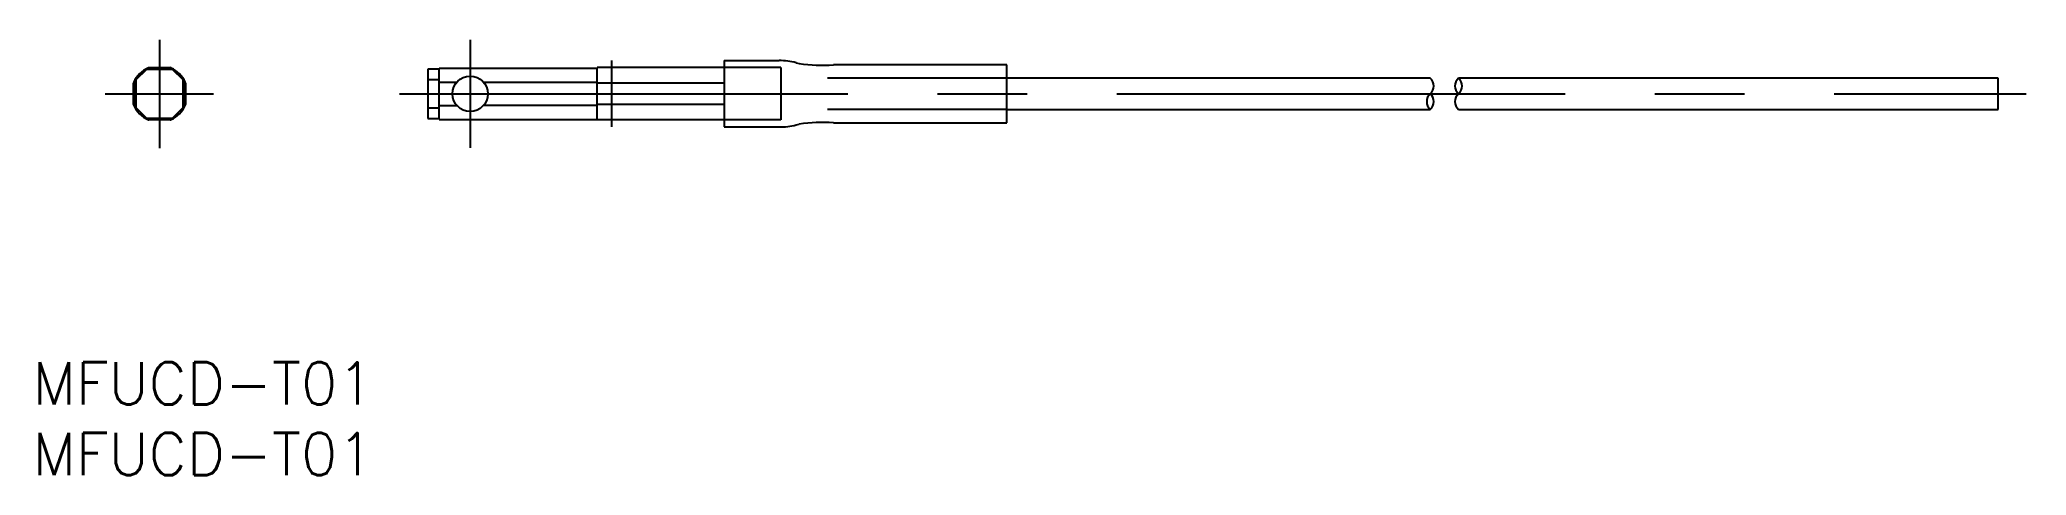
# Model space of a CAD drawing. Header units: millimetres. Extents: x 1 to 141, y 0 to 31.
import ezdxf

# ---------------------------------------------------------------- set-up
doc = ezdxf.new("R2010")
doc.units = ezdxf.units.MM
doc.linetypes.add('CENTER', pattern=[50.8, 31.75, -6.35, 6.35, -6.35])
doc.linetypes.add('DASHED', pattern=[19.05, 12.7, -6.35])
doc.layers.add('CENTER', color=1, linetype='CENTER')
doc.styles.get("Standard").update_dxf_attribs({"font": 'txt.shx', "height": 3, "bigfont": 'bigfont.shx'})

msp = doc.modelspace()

# ---------------------------------------------------------------- linework, layer by layer
at = {"color": 7, "linetype": 'Continuous', "lineweight": -3}
for p, q in [((7.35, 28), (8.1, 28.75)), ((8.1, 28.75), (9.9, 28.75)), ((8.18, 28.82), (9.82, 28.82)), ((8.24, 28.85), (9.76, 28.85)), ((9.9, 28.75), (10.65, 28)), ((28, 28.75), (28, 25.25)), ((28.8, 28.75), (28, 28.75)), ((28.8, 25.25), (28.8, 28.82)), ((28.8, 28.82), (40, 28.82)), ((28.8, 28.75), (28.8, 28.82)), ((49, 28.85), (40, 28.85)), ((40, 27.82), (40, 28.85)), ((49, 29.35), (52.88, 29.35)), ((49, 29.35), (49, 27.76)), ((54.1, 29.2), (54.31, 29.15)), ((69, 29.05), (56.73, 29.05)), ((69, 28.2), (69, 29.05)), ((69, 25.8), (69, 28.2)), ((7.15, 26.24), (7.15, 27.76)), ((7.17, 27.82), (7.17, 26.18)), ((7.35, 26), (7.35, 28)), ((10.65, 28), (10.65, 26)), ((10.82, 26.18), (10.82, 27.82)), ((10.85, 27.76), (10.85, 26.24)), ((28, 28), (28.8, 28)), ((28.8, 27.82), (30.05, 27.82)), ((31.95, 27.82), (40, 27.82)), ((40, 27.76), (40, 27.82)), ((40, 26.24), (40, 27.76)), ((49, 27.76), (40, 27.76)), ((49, 27.76), (49, 26.24)), ((99, 28.1), (69, 28.1)), ((139.21, 28.1), (101, 28.1)), ((139.21, 25.9), (139.21, 28.1)), ((8.1, 25.25), (7.35, 26)), ((10.65, 26), (9.9, 25.25)), ((28, 26), (28.8, 26)), ((28.8, 26.18), (30.05, 26.18)), ((40, 26.18), (31.95, 26.18)), ((49, 26.24), (40, 26.24)), ((40, 26.18), (40, 26.24)), ((40, 25.15), (40, 26.18)), ((49, 26.24), (49, 24.65)), ((69, 25.9), (99, 25.9)), ((69, 24.95), (69, 25.8)), ((101, 25.9), (139.21, 25.9)), ((9.9, 25.25), (8.1, 25.25)), ((8.18, 25.18), (9.82, 25.18)), ((9.76, 25.15), (8.24, 25.15)), ((28, 25.25), (28.8, 25.25)), ((28.8, 25.18), (28.8, 25.25)), ((28.8, 25.18), (40, 25.18)), ((49, 25.15), (40, 25.15)), ((49, 24.65), (52.88, 24.65)), ((54.1, 24.8), (54.31, 24.85)), ((56.73, 24.95), (69, 24.95))]:
    msp.add_line(p, q, dxfattribs=at)
at = {"color": 3, "linetype": 'DASHED', "lineweight": -3}
for p, q in [((53, 28.85), (49, 28.85)), ((53, 28.85), (53, 25.15)), ((69, 28.1), (53, 28.1)), ((69, 25.9), (53, 25.9)), ((53, 25.15), (49, 25.15))]:
    msp.add_line(p, q, dxfattribs=at)
at = {"color": 7, "linetype": 'Continuous', "lineweight": -3}
msp.add_circle((31, 27), 1.25, dxfattribs=at)
for centre, radius, start, end in [((9, 27), 2, 114.1468, 155.8532), ((9, 27), 2, 112.3316, 114.1468), ((9, 27), 2, 65.8532, 67.6684), ((9, 27), 2, 45, 65.8532), ((9, 27), 2, 24.1468, 45), ((52.88, 24.35), 5, 75.9638, 90), ((55.92, 38.95), 9.93, 260.6545, 274.6907), ((9, 27), 2, 155.8532, 157.6684), ((9, 27), 2, 22.3316, 24.1468), ((9, 27), 2, 202.3316, 204.1468), ((9, 27), 2, 204.1468, 225), ((9, 27), 2, 225, 245.8532), ((9, 27), 2, 294.1468, 335.8532), ((9, 27), 2, 335.8532, 337.6684), ((9, 27), 2, 245.8532, 247.6684), ((9, 27), 2, 292.3316, 294.1468), ((52.88, 29.65), 5, 270, 284.0362), ((55.92, 15.05), 9.93, 85.3093, 99.3455)]:
    msp.add_arc(centre, radius, start, end, dxfattribs=at)
at = {"color": 3, "linetype": 'Continuous', "lineweight": -2}
for centre, start, end in [((99.48, 26.45), 131.1121, 228.8879), ((98.52, 27.55), 311.1121, 48.8879), ((98.52, 26.45), 311.1121, 48.8879), ((101.48, 27.55), 131.1121, 228.8879), ((101.48, 26.45), 131.1121, 228.8879), ((100.52, 27.55), 311.1121, 48.8879)]:
    msp.add_arc(centre, 0.73, start, end, dxfattribs=at)
at = {"layer": 'CENTER', "color": 1, "linetype": 'CENTER', "lineweight": -3}
for p, q in [((9, 30.82), (9, 23.15)), ((31, 30.82), (31, 23.18)), ((41, 29.35), (41, 24.65)), ((5.15, 27), (12.82, 27)), ((26, 27), (141.21, 27))]:
    msp.add_line(p, q, dxfattribs=at)

# ---------------------------------------------------------------- texts
at = {"color": 7, "linetype": 'Continuous', "lineweight": -3, "char_height": 3, "attachment_point": 7}
for insert in [(0, 5), (0, 0)]:
    msp.add_mtext_dynamic_manual_height_columns('MFUCD-T01', width=58.8307, gutter_width=15, heights=[0], dxfattribs=dict(at, insert=insert))

doc.saveas('drawing.dxf')
